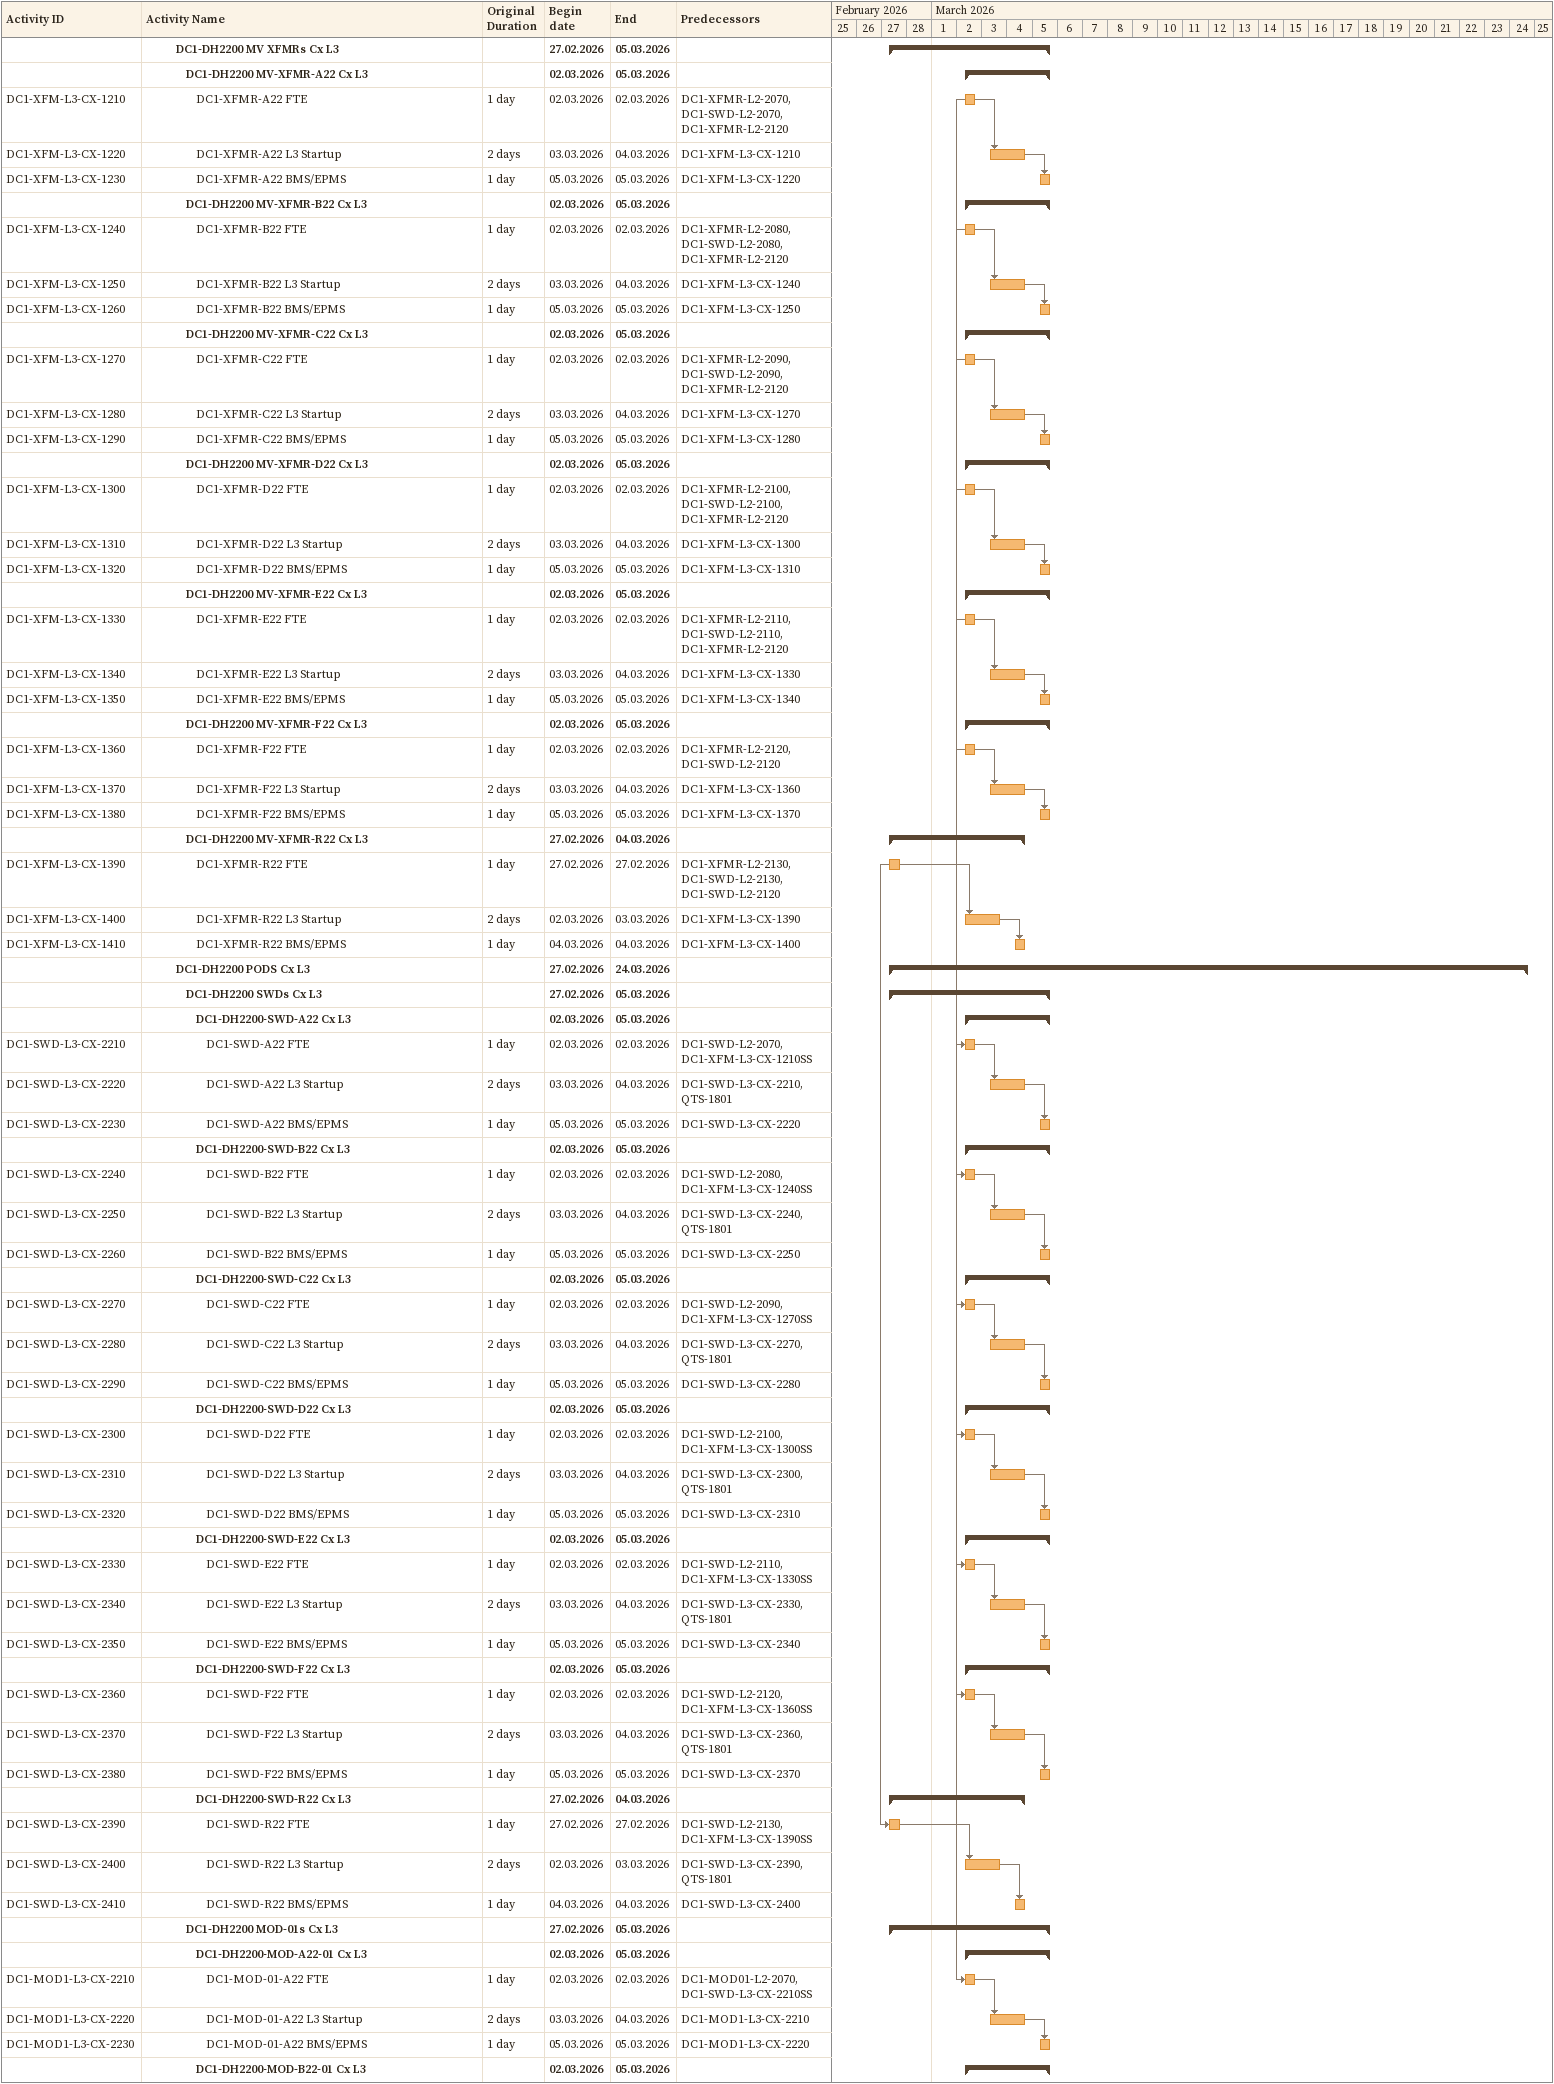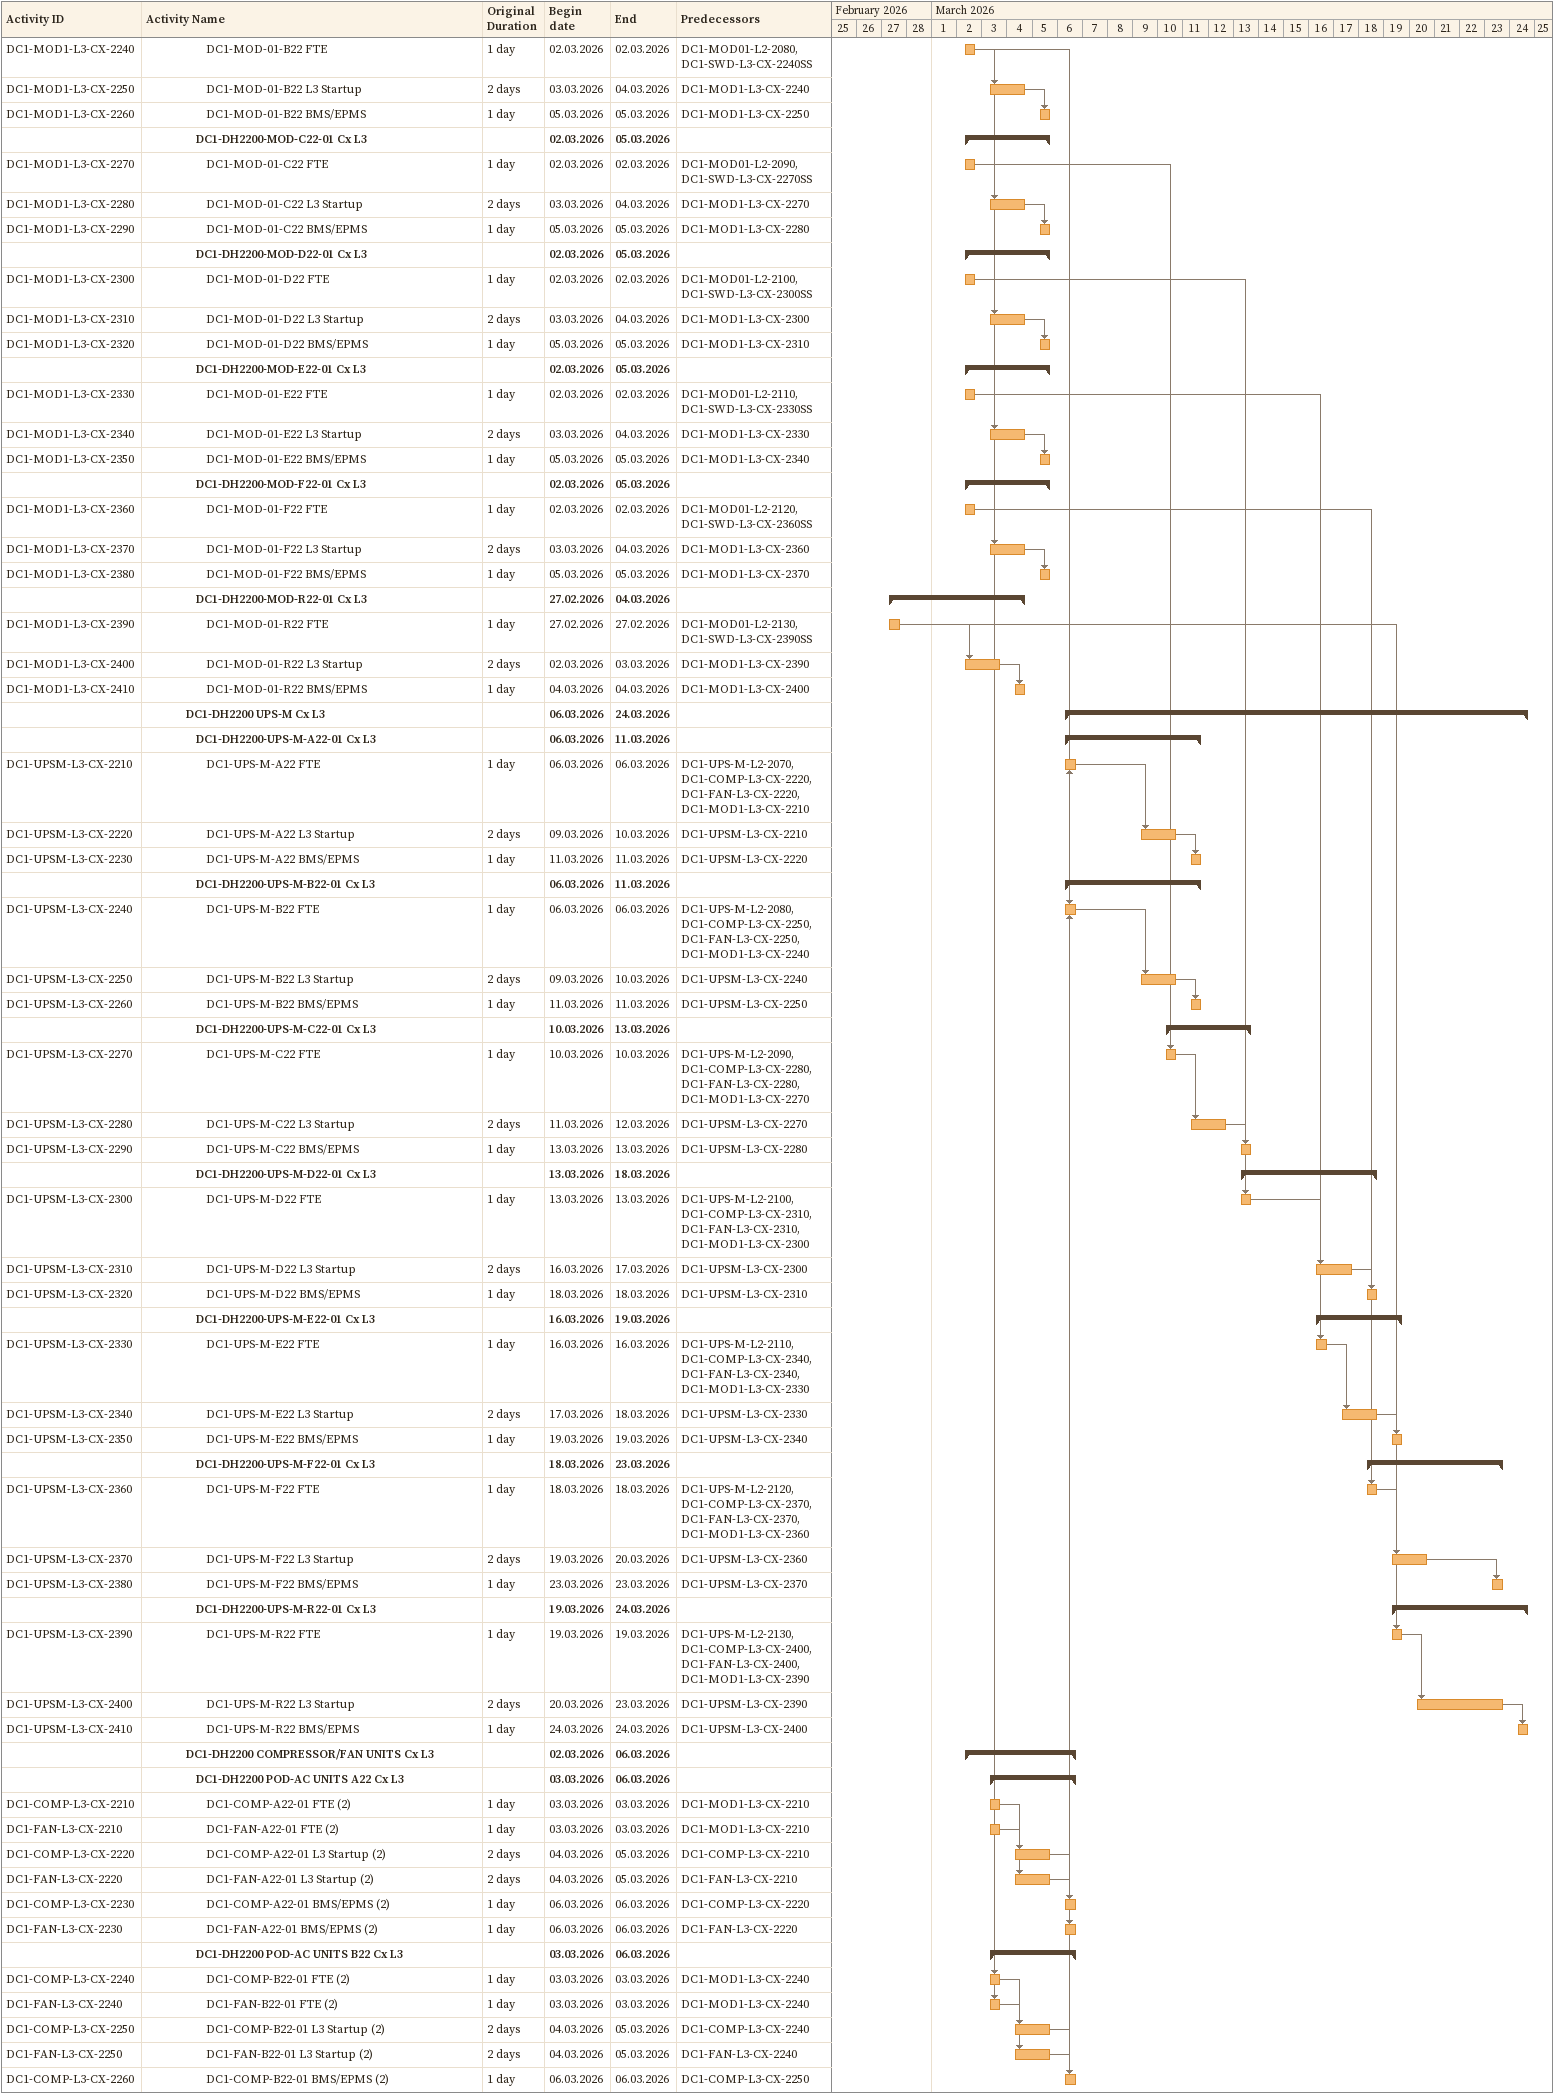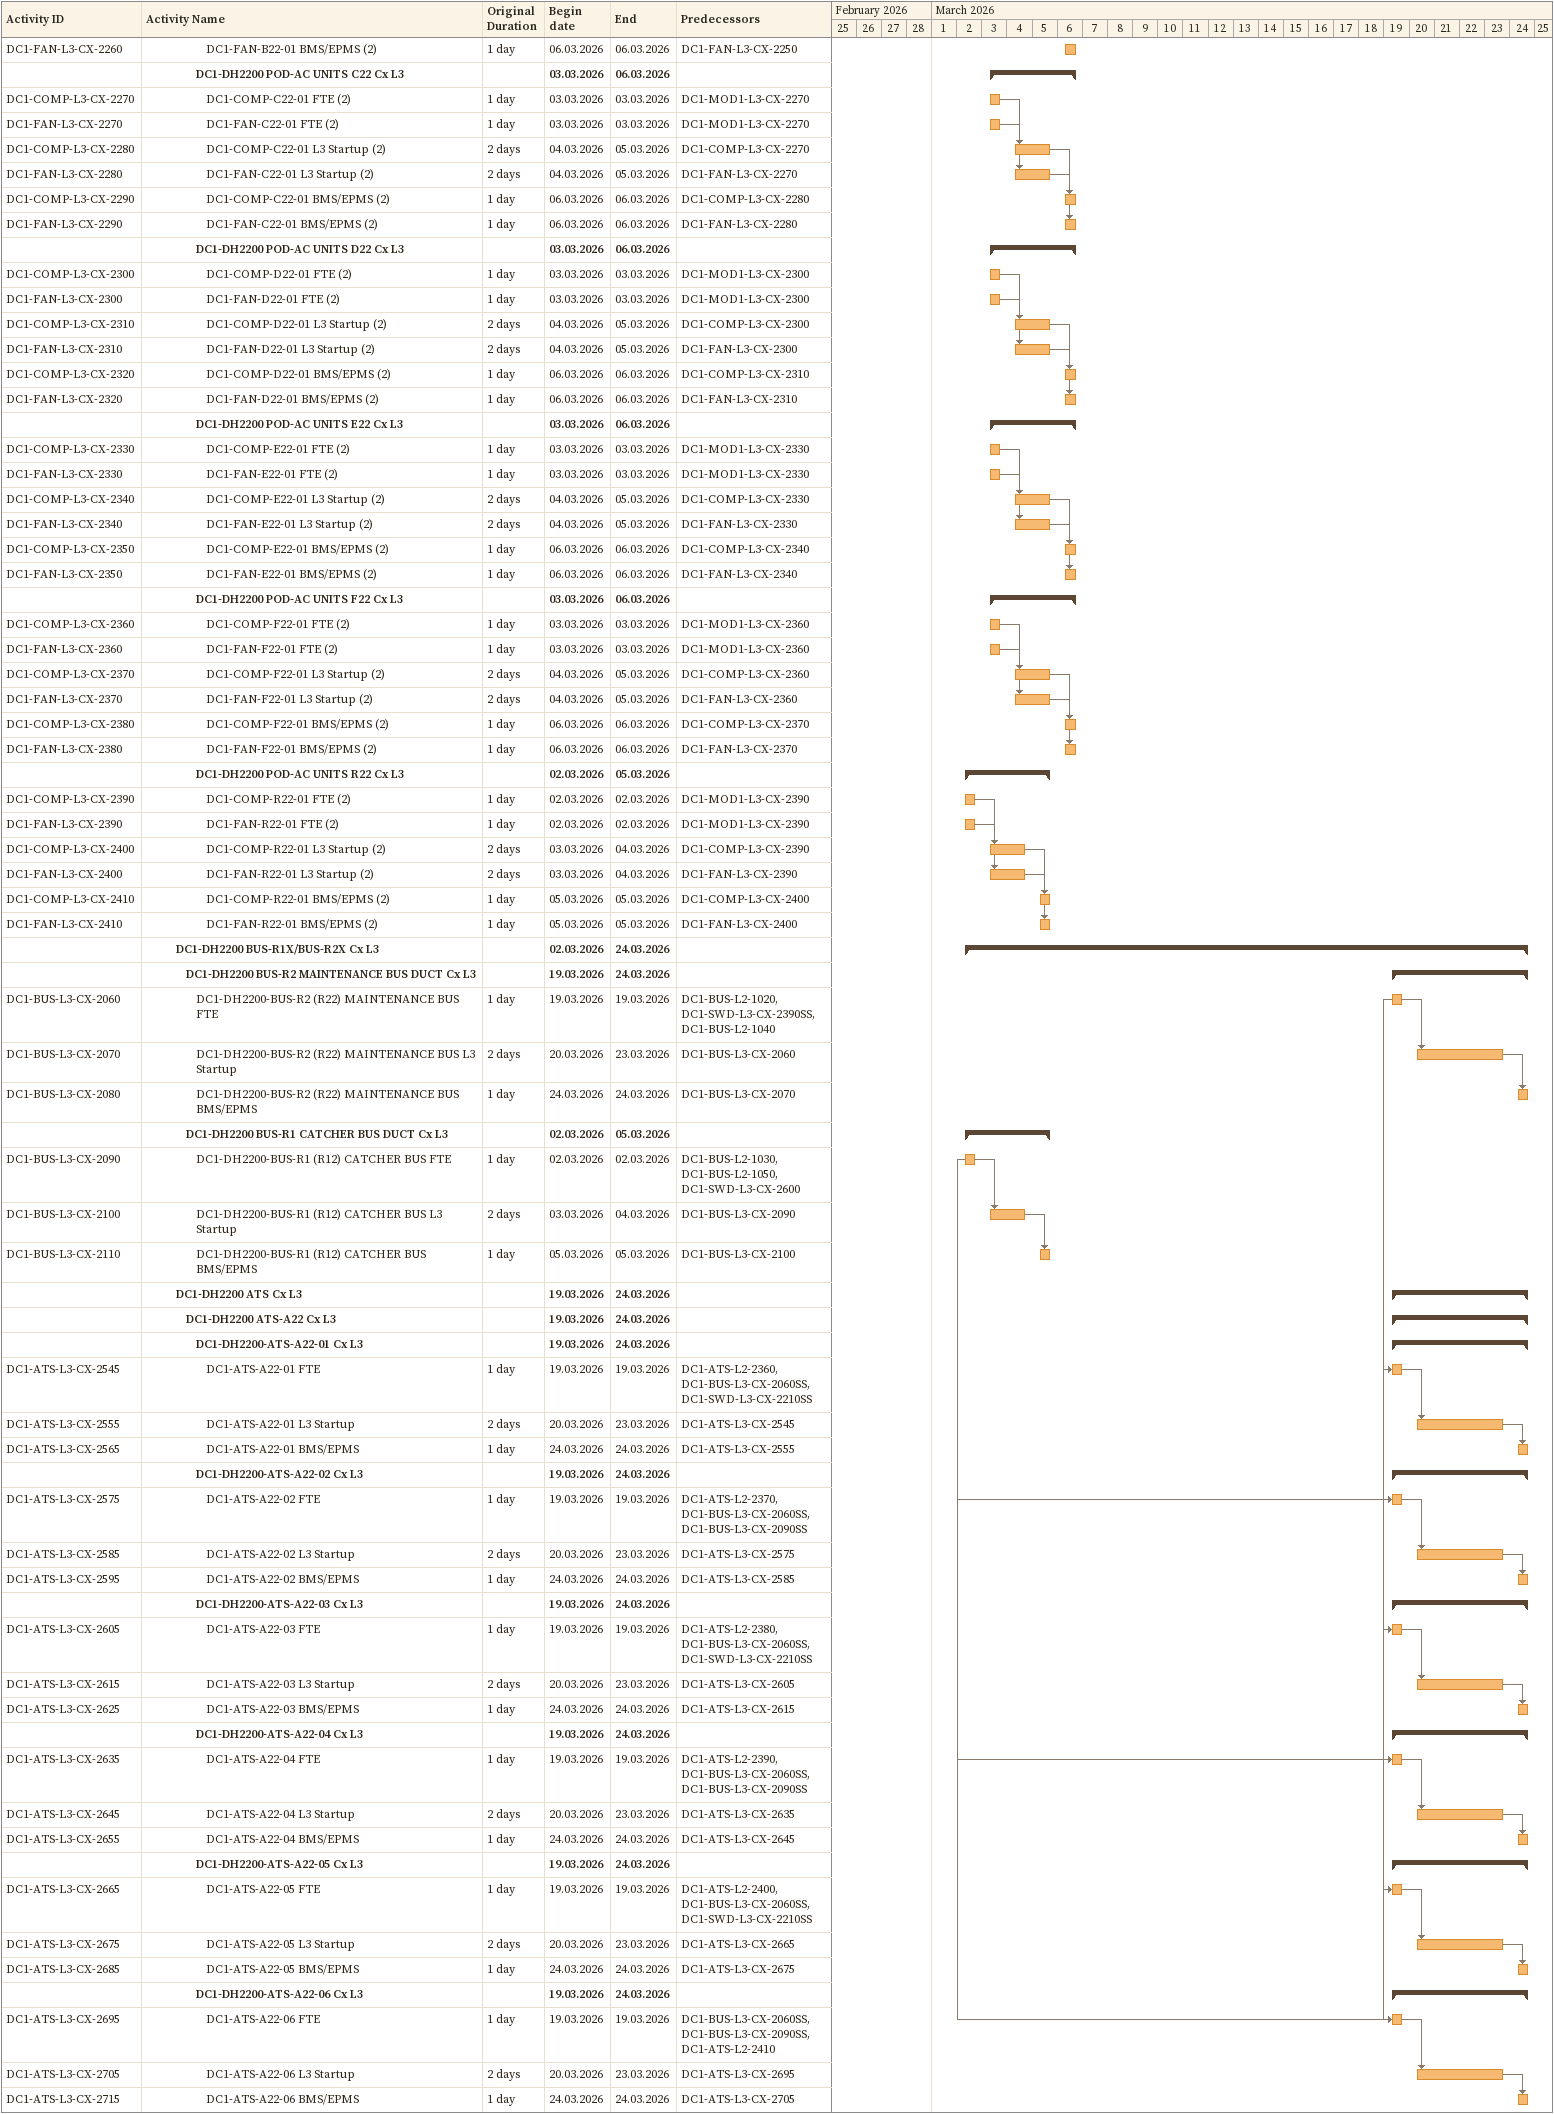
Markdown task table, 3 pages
| ID | Level | Task | Original duration | Start | Finish | Predecessors |
|---|---|---|---|---|---|---|
|  | 4 | **DC1-DH2200 MV XFMRs Cx L3** |  | 2026-02-27 | 2026-03-05 |  |
|  | 5 | **DC1-DH2200 MV-XFMR-A22 Cx L3** |  | 2026-03-02 | 2026-03-05 |  |
| DC1-XFM-L3-CX-1210 | 6 | DC1-XFMR-A22 FTE | 1d | 2026-03-02 | 2026-03-02 | DC1-XFMR-L2-2070, DC1-SWD-L2-2070, DC1-XFMR-L2-2120 |
| DC1-XFM-L3-CX-1220 | 6 | DC1-XFMR-A22 L3 Startup | 2d | 2026-03-03 | 2026-03-04 | DC1-XFM-L3-CX-1210 |
| DC1-XFM-L3-CX-1230 | 6 | DC1-XFMR-A22 BMS/EPMS | 1d | 2026-03-05 | 2026-03-05 | DC1-XFM-L3-CX-1220 |
|  | 5 | **DC1-DH2200 MV-XFMR-B22 Cx L3** |  | 2026-03-02 | 2026-03-05 |  |
| DC1-XFM-L3-CX-1240 | 6 | DC1-XFMR-B22 FTE | 1d | 2026-03-02 | 2026-03-02 | DC1-XFMR-L2-2080, DC1-SWD-L2-2080, DC1-XFMR-L2-2120 |
| DC1-XFM-L3-CX-1250 | 6 | DC1-XFMR-B22 L3 Startup | 2d | 2026-03-03 | 2026-03-04 | DC1-XFM-L3-CX-1240 |
| DC1-XFM-L3-CX-1260 | 6 | DC1-XFMR-B22 BMS/EPMS | 1d | 2026-03-05 | 2026-03-05 | DC1-XFM-L3-CX-1250 |
|  | 5 | **DC1-DH2200 MV-XFMR-C22 Cx L3** |  | 2026-03-02 | 2026-03-05 |  |
| DC1-XFM-L3-CX-1270 | 6 | DC1-XFMR-C22 FTE | 1d | 2026-03-02 | 2026-03-02 | DC1-XFMR-L2-2090, DC1-SWD-L2-2090, DC1-XFMR-L2-2120 |
| DC1-XFM-L3-CX-1280 | 6 | DC1-XFMR-C22 L3 Startup | 2d | 2026-03-03 | 2026-03-04 | DC1-XFM-L3-CX-1270 |
| DC1-XFM-L3-CX-1290 | 6 | DC1-XFMR-C22 BMS/EPMS | 1d | 2026-03-05 | 2026-03-05 | DC1-XFM-L3-CX-1280 |
|  | 5 | **DC1-DH2200 MV-XFMR-D22 Cx L3** |  | 2026-03-02 | 2026-03-05 |  |
| DC1-XFM-L3-CX-1300 | 6 | DC1-XFMR-D22 FTE | 1d | 2026-03-02 | 2026-03-02 | DC1-XFMR-L2-2100, DC1-SWD-L2-2100, DC1-XFMR-L2-2120 |
| DC1-XFM-L3-CX-1310 | 6 | DC1-XFMR-D22 L3 Startup | 2d | 2026-03-03 | 2026-03-04 | DC1-XFM-L3-CX-1300 |
| DC1-XFM-L3-CX-1320 | 6 | DC1-XFMR-D22 BMS/EPMS | 1d | 2026-03-05 | 2026-03-05 | DC1-XFM-L3-CX-1310 |
|  | 5 | **DC1-DH2200 MV-XFMR-E22 Cx L3** |  | 2026-03-02 | 2026-03-05 |  |
| DC1-XFM-L3-CX-1330 | 6 | DC1-XFMR-E22 FTE | 1d | 2026-03-02 | 2026-03-02 | DC1-XFMR-L2-2110, DC1-SWD-L2-2110, DC1-XFMR-L2-2120 |
| DC1-XFM-L3-CX-1340 | 6 | DC1-XFMR-E22 L3 Startup | 2d | 2026-03-03 | 2026-03-04 | DC1-XFM-L3-CX-1330 |
| DC1-XFM-L3-CX-1350 | 6 | DC1-XFMR-E22 BMS/EPMS | 1d | 2026-03-05 | 2026-03-05 | DC1-XFM-L3-CX-1340 |
|  | 5 | **DC1-DH2200 MV-XFMR-F22 Cx L3** |  | 2026-03-02 | 2026-03-05 |  |
| DC1-XFM-L3-CX-1360 | 6 | DC1-XFMR-F22 FTE | 1d | 2026-03-02 | 2026-03-02 | DC1-XFMR-L2-2120, DC1-SWD-L2-2120 |
| DC1-XFM-L3-CX-1370 | 6 | DC1-XFMR-F22 L3 Startup | 2d | 2026-03-03 | 2026-03-04 | DC1-XFM-L3-CX-1360 |
| DC1-XFM-L3-CX-1380 | 6 | DC1-XFMR-F22 BMS/EPMS | 1d | 2026-03-05 | 2026-03-05 | DC1-XFM-L3-CX-1370 |
|  | 5 | **DC1-DH2200 MV-XFMR-R22 Cx L3** |  | 2026-02-27 | 2026-03-04 |  |
| DC1-XFM-L3-CX-1390 | 6 | DC1-XFMR-R22 FTE | 1d | 2026-02-27 | 2026-02-27 | DC1-XFMR-L2-2130, DC1-SWD-L2-2130, DC1-SWD-L2-2120 |
| DC1-XFM-L3-CX-1400 | 6 | DC1-XFMR-R22 L3 Startup | 2d | 2026-03-02 | 2026-03-03 | DC1-XFM-L3-CX-1390 |
| DC1-XFM-L3-CX-1410 | 6 | DC1-XFMR-R22 BMS/EPMS | 1d | 2026-03-04 | 2026-03-04 | DC1-XFM-L3-CX-1400 |
|  | 4 | **DC1-DH2200 PODS Cx L3** |  | 2026-02-27 | 2026-03-24 |  |
|  | 5 | **DC1-DH2200 SWDs Cx L3** |  | 2026-02-27 | 2026-03-05 |  |
|  | 6 | **DC1-DH2200-SWD-A22 Cx L3** |  | 2026-03-02 | 2026-03-05 |  |
| DC1-SWD-L3-CX-2210 | 7 | DC1-SWD-A22 FTE | 1d | 2026-03-02 | 2026-03-02 | DC1-SWD-L2-2070, DC1-XFM-L3-CX-1210SS |
| DC1-SWD-L3-CX-2220 | 7 | DC1-SWD-A22 L3 Startup | 2d | 2026-03-03 | 2026-03-04 | DC1-SWD-L3-CX-2210, QTS-1801 |
| DC1-SWD-L3-CX-2230 | 7 | DC1-SWD-A22 BMS/EPMS | 1d | 2026-03-05 | 2026-03-05 | DC1-SWD-L3-CX-2220 |
|  | 6 | **DC1-DH2200-SWD-B22 Cx L3** |  | 2026-03-02 | 2026-03-05 |  |
| DC1-SWD-L3-CX-2240 | 7 | DC1-SWD-B22 FTE | 1d | 2026-03-02 | 2026-03-02 | DC1-SWD-L2-2080, DC1-XFM-L3-CX-1240SS |
| DC1-SWD-L3-CX-2250 | 7 | DC1-SWD-B22 L3 Startup | 2d | 2026-03-03 | 2026-03-04 | DC1-SWD-L3-CX-2240, QTS-1801 |
| DC1-SWD-L3-CX-2260 | 7 | DC1-SWD-B22 BMS/EPMS | 1d | 2026-03-05 | 2026-03-05 | DC1-SWD-L3-CX-2250 |
|  | 6 | **DC1-DH2200-SWD-C22 Cx L3** |  | 2026-03-02 | 2026-03-05 |  |
| DC1-SWD-L3-CX-2270 | 7 | DC1-SWD-C22 FTE | 1d | 2026-03-02 | 2026-03-02 | DC1-SWD-L2-2090, DC1-XFM-L3-CX-1270SS |
| DC1-SWD-L3-CX-2280 | 7 | DC1-SWD-C22 L3 Startup | 2d | 2026-03-03 | 2026-03-04 | DC1-SWD-L3-CX-2270, QTS-1801 |
| DC1-SWD-L3-CX-2290 | 7 | DC1-SWD-C22 BMS/EPMS | 1d | 2026-03-05 | 2026-03-05 | DC1-SWD-L3-CX-2280 |
|  | 6 | **DC1-DH2200-SWD-D22 Cx L3** |  | 2026-03-02 | 2026-03-05 |  |
| DC1-SWD-L3-CX-2300 | 7 | DC1-SWD-D22 FTE | 1d | 2026-03-02 | 2026-03-02 | DC1-SWD-L2-2100, DC1-XFM-L3-CX-1300SS |
| DC1-SWD-L3-CX-2310 | 7 | DC1-SWD-D22 L3 Startup | 2d | 2026-03-03 | 2026-03-04 | DC1-SWD-L3-CX-2300, QTS-1801 |
| DC1-SWD-L3-CX-2320 | 7 | DC1-SWD-D22 BMS/EPMS | 1d | 2026-03-05 | 2026-03-05 | DC1-SWD-L3-CX-2310 |
|  | 6 | **DC1-DH2200-SWD-E22 Cx L3** |  | 2026-03-02 | 2026-03-05 |  |
| DC1-SWD-L3-CX-2330 | 7 | DC1-SWD-E22 FTE | 1d | 2026-03-02 | 2026-03-02 | DC1-SWD-L2-2110, DC1-XFM-L3-CX-1330SS |
| DC1-SWD-L3-CX-2340 | 7 | DC1-SWD-E22 L3 Startup | 2d | 2026-03-03 | 2026-03-04 | DC1-SWD-L3-CX-2330, QTS-1801 |
| DC1-SWD-L3-CX-2350 | 7 | DC1-SWD-E22 BMS/EPMS | 1d | 2026-03-05 | 2026-03-05 | DC1-SWD-L3-CX-2340 |
|  | 6 | **DC1-DH2200-SWD-F22 Cx L3** |  | 2026-03-02 | 2026-03-05 |  |
| DC1-SWD-L3-CX-2360 | 7 | DC1-SWD-F22 FTE | 1d | 2026-03-02 | 2026-03-02 | DC1-SWD-L2-2120, DC1-XFM-L3-CX-1360SS |
| DC1-SWD-L3-CX-2370 | 7 | DC1-SWD-F22 L3 Startup | 2d | 2026-03-03 | 2026-03-04 | DC1-SWD-L3-CX-2360, QTS-1801 |
| DC1-SWD-L3-CX-2380 | 7 | DC1-SWD-F22 BMS/EPMS | 1d | 2026-03-05 | 2026-03-05 | DC1-SWD-L3-CX-2370 |
|  | 6 | **DC1-DH2200-SWD-R22 Cx L3** |  | 2026-02-27 | 2026-03-04 |  |
| DC1-SWD-L3-CX-2390 | 7 | DC1-SWD-R22 FTE | 1d | 2026-02-27 | 2026-02-27 | DC1-SWD-L2-2130, DC1-XFM-L3-CX-1390SS |
| DC1-SWD-L3-CX-2400 | 7 | DC1-SWD-R22 L3 Startup | 2d | 2026-03-02 | 2026-03-03 | DC1-SWD-L3-CX-2390, QTS-1801 |
| DC1-SWD-L3-CX-2410 | 7 | DC1-SWD-R22 BMS/EPMS | 1d | 2026-03-04 | 2026-03-04 | DC1-SWD-L3-CX-2400 |
|  | 5 | **DC1-DH2200 MOD-01s Cx L3** |  | 2026-02-27 | 2026-03-05 |  |
|  | 6 | **DC1-DH2200-MOD-A22-01 Cx L3** |  | 2026-03-02 | 2026-03-05 |  |
| DC1-MOD1-L3-CX-2210 | 7 | DC1-MOD-01-A22 FTE | 1d | 2026-03-02 | 2026-03-02 | DC1-MOD01-L2-2070, DC1-SWD-L3-CX-2210SS |
| DC1-MOD1-L3-CX-2220 | 7 | DC1-MOD-01-A22 L3 Startup | 2d | 2026-03-03 | 2026-03-04 | DC1-MOD1-L3-CX-2210 |
| DC1-MOD1-L3-CX-2230 | 7 | DC1-MOD-01-A22 BMS/EPMS | 1d | 2026-03-05 | 2026-03-05 | DC1-MOD1-L3-CX-2220 |
|  | 6 | **DC1-DH2200-MOD-B22-01 Cx L3** |  | 2026-03-02 | 2026-03-05 |  |
| DC1-MOD1-L3-CX-2240 | 7 | DC1-MOD-01-B22 FTE | 1d | 2026-03-02 | 2026-03-02 | DC1-MOD01-L2-2080, DC1-SWD-L3-CX-2240SS |
| DC1-MOD1-L3-CX-2250 | 7 | DC1-MOD-01-B22 L3 Startup | 2d | 2026-03-03 | 2026-03-04 | DC1-MOD1-L3-CX-2240 |
| DC1-MOD1-L3-CX-2260 | 7 | DC1-MOD-01-B22 BMS/EPMS | 1d | 2026-03-05 | 2026-03-05 | DC1-MOD1-L3-CX-2250 |
|  | 6 | **DC1-DH2200-MOD-C22-01 Cx L3** |  | 2026-03-02 | 2026-03-05 |  |
| DC1-MOD1-L3-CX-2270 | 7 | DC1-MOD-01-C22 FTE | 1d | 2026-03-02 | 2026-03-02 | DC1-MOD01-L2-2090, DC1-SWD-L3-CX-2270SS |
| DC1-MOD1-L3-CX-2280 | 7 | DC1-MOD-01-C22 L3 Startup | 2d | 2026-03-03 | 2026-03-04 | DC1-MOD1-L3-CX-2270 |
| DC1-MOD1-L3-CX-2290 | 7 | DC1-MOD-01-C22 BMS/EPMS | 1d | 2026-03-05 | 2026-03-05 | DC1-MOD1-L3-CX-2280 |
|  | 6 | **DC1-DH2200-MOD-D22-01 Cx L3** |  | 2026-03-02 | 2026-03-05 |  |
| DC1-MOD1-L3-CX-2300 | 7 | DC1-MOD-01-D22 FTE | 1d | 2026-03-02 | 2026-03-02 | DC1-MOD01-L2-2100, DC1-SWD-L3-CX-2300SS |
| DC1-MOD1-L3-CX-2310 | 7 | DC1-MOD-01-D22 L3 Startup | 2d | 2026-03-03 | 2026-03-04 | DC1-MOD1-L3-CX-2300 |
| DC1-MOD1-L3-CX-2320 | 7 | DC1-MOD-01-D22 BMS/EPMS | 1d | 2026-03-05 | 2026-03-05 | DC1-MOD1-L3-CX-2310 |
|  | 6 | **DC1-DH2200-MOD-E22-01 Cx L3** |  | 2026-03-02 | 2026-03-05 |  |
| DC1-MOD1-L3-CX-2330 | 7 | DC1-MOD-01-E22 FTE | 1d | 2026-03-02 | 2026-03-02 | DC1-MOD01-L2-2110, DC1-SWD-L3-CX-2330SS |
| DC1-MOD1-L3-CX-2340 | 7 | DC1-MOD-01-E22 L3 Startup | 2d | 2026-03-03 | 2026-03-04 | DC1-MOD1-L3-CX-2330 |
| DC1-MOD1-L3-CX-2350 | 7 | DC1-MOD-01-E22 BMS/EPMS | 1d | 2026-03-05 | 2026-03-05 | DC1-MOD1-L3-CX-2340 |
|  | 6 | **DC1-DH2200-MOD-F22-01 Cx L3** |  | 2026-03-02 | 2026-03-05 |  |
| DC1-MOD1-L3-CX-2360 | 7 | DC1-MOD-01-F22 FTE | 1d | 2026-03-02 | 2026-03-02 | DC1-MOD01-L2-2120, DC1-SWD-L3-CX-2360SS |
| DC1-MOD1-L3-CX-2370 | 7 | DC1-MOD-01-F22 L3 Startup | 2d | 2026-03-03 | 2026-03-04 | DC1-MOD1-L3-CX-2360 |
| DC1-MOD1-L3-CX-2380 | 7 | DC1-MOD-01-F22 BMS/EPMS | 1d | 2026-03-05 | 2026-03-05 | DC1-MOD1-L3-CX-2370 |
|  | 6 | **DC1-DH2200-MOD-R22-01 Cx L3** |  | 2026-02-27 | 2026-03-04 |  |
| DC1-MOD1-L3-CX-2390 | 7 | DC1-MOD-01-R22 FTE | 1d | 2026-02-27 | 2026-02-27 | DC1-MOD01-L2-2130, DC1-SWD-L3-CX-2390SS |
| DC1-MOD1-L3-CX-2400 | 7 | DC1-MOD-01-R22 L3 Startup | 2d | 2026-03-02 | 2026-03-03 | DC1-MOD1-L3-CX-2390 |
| DC1-MOD1-L3-CX-2410 | 7 | DC1-MOD-01-R22 BMS/EPMS | 1d | 2026-03-04 | 2026-03-04 | DC1-MOD1-L3-CX-2400 |
|  | 5 | **DC1-DH2200 UPS-M Cx L3** |  | 2026-03-06 | 2026-03-24 |  |
|  | 6 | **DC1-DH2200-UPS-M-A22-01 Cx L3** |  | 2026-03-06 | 2026-03-11 |  |
| DC1-UPSM-L3-CX-2210 | 7 | DC1-UPS-M-A22 FTE | 1d | 2026-03-06 | 2026-03-06 | DC1-UPS-M-L2-2070, DC1-COMP-L3-CX-2220, DC1-FAN-L3-CX-2220, DC1-MOD1-L3-CX-2210 |
| DC1-UPSM-L3-CX-2220 | 7 | DC1-UPS-M-A22 L3 Startup | 2d | 2026-03-09 | 2026-03-10 | DC1-UPSM-L3-CX-2210 |
| DC1-UPSM-L3-CX-2230 | 7 | DC1-UPS-M-A22 BMS/EPMS | 1d | 2026-03-11 | 2026-03-11 | DC1-UPSM-L3-CX-2220 |
|  | 6 | **DC1-DH2200-UPS-M-B22-01 Cx L3** |  | 2026-03-06 | 2026-03-11 |  |
| DC1-UPSM-L3-CX-2240 | 7 | DC1-UPS-M-B22 FTE | 1d | 2026-03-06 | 2026-03-06 | DC1-UPS-M-L2-2080, DC1-COMP-L3-CX-2250, DC1-FAN-L3-CX-2250, DC1-MOD1-L3-CX-2240 |
| DC1-UPSM-L3-CX-2250 | 7 | DC1-UPS-M-B22 L3 Startup | 2d | 2026-03-09 | 2026-03-10 | DC1-UPSM-L3-CX-2240 |
| DC1-UPSM-L3-CX-2260 | 7 | DC1-UPS-M-B22 BMS/EPMS | 1d | 2026-03-11 | 2026-03-11 | DC1-UPSM-L3-CX-2250 |
|  | 6 | **DC1-DH2200-UPS-M-C22-01 Cx L3** |  | 2026-03-10 | 2026-03-13 |  |
| DC1-UPSM-L3-CX-2270 | 7 | DC1-UPS-M-C22 FTE | 1d | 2026-03-10 | 2026-03-10 | DC1-UPS-M-L2-2090, DC1-COMP-L3-CX-2280, DC1-FAN-L3-CX-2280, DC1-MOD1-L3-CX-2270 |
| DC1-UPSM-L3-CX-2280 | 7 | DC1-UPS-M-C22 L3 Startup | 2d | 2026-03-11 | 2026-03-12 | DC1-UPSM-L3-CX-2270 |
| DC1-UPSM-L3-CX-2290 | 7 | DC1-UPS-M-C22 BMS/EPMS | 1d | 2026-03-13 | 2026-03-13 | DC1-UPSM-L3-CX-2280 |
|  | 6 | **DC1-DH2200-UPS-M-D22-01 Cx L3** |  | 2026-03-13 | 2026-03-18 |  |
| DC1-UPSM-L3-CX-2300 | 7 | DC1-UPS-M-D22 FTE | 1d | 2026-03-13 | 2026-03-13 | DC1-UPS-M-L2-2100, DC1-COMP-L3-CX-2310, DC1-FAN-L3-CX-2310, DC1-MOD1-L3-CX-2300 |
| DC1-UPSM-L3-CX-2310 | 7 | DC1-UPS-M-D22 L3 Startup | 2d | 2026-03-16 | 2026-03-17 | DC1-UPSM-L3-CX-2300 |
| DC1-UPSM-L3-CX-2320 | 7 | DC1-UPS-M-D22 BMS/EPMS | 1d | 2026-03-18 | 2026-03-18 | DC1-UPSM-L3-CX-2310 |
|  | 6 | **DC1-DH2200-UPS-M-E22-01 Cx L3** |  | 2026-03-16 | 2026-03-19 |  |
| DC1-UPSM-L3-CX-2330 | 7 | DC1-UPS-M-E22 FTE | 1d | 2026-03-16 | 2026-03-16 | DC1-UPS-M-L2-2110, DC1-COMP-L3-CX-2340, DC1-FAN-L3-CX-2340, DC1-MOD1-L3-CX-2330 |
| DC1-UPSM-L3-CX-2340 | 7 | DC1-UPS-M-E22 L3 Startup | 2d | 2026-03-17 | 2026-03-18 | DC1-UPSM-L3-CX-2330 |
| DC1-UPSM-L3-CX-2350 | 7 | DC1-UPS-M-E22 BMS/EPMS | 1d | 2026-03-19 | 2026-03-19 | DC1-UPSM-L3-CX-2340 |
|  | 6 | **DC1-DH2200-UPS-M-F22-01 Cx L3** |  | 2026-03-18 | 2026-03-23 |  |
| DC1-UPSM-L3-CX-2360 | 7 | DC1-UPS-M-F22 FTE | 1d | 2026-03-18 | 2026-03-18 | DC1-UPS-M-L2-2120, DC1-COMP-L3-CX-2370, DC1-FAN-L3-CX-2370, DC1-MOD1-L3-CX-2360 |
| DC1-UPSM-L3-CX-2370 | 7 | DC1-UPS-M-F22 L3 Startup | 2d | 2026-03-19 | 2026-03-20 | DC1-UPSM-L3-CX-2360 |
| DC1-UPSM-L3-CX-2380 | 7 | DC1-UPS-M-F22 BMS/EPMS | 1d | 2026-03-23 | 2026-03-23 | DC1-UPSM-L3-CX-2370 |
|  | 6 | **DC1-DH2200-UPS-M-R22-01 Cx L3** |  | 2026-03-19 | 2026-03-24 |  |
| DC1-UPSM-L3-CX-2390 | 7 | DC1-UPS-M-R22 FTE | 1d | 2026-03-19 | 2026-03-19 | DC1-UPS-M-L2-2130, DC1-COMP-L3-CX-2400, DC1-FAN-L3-CX-2400, DC1-MOD1-L3-CX-2390 |
| DC1-UPSM-L3-CX-2400 | 7 | DC1-UPS-M-R22 L3 Startup | 2d | 2026-03-20 | 2026-03-23 | DC1-UPSM-L3-CX-2390 |
| DC1-UPSM-L3-CX-2410 | 7 | DC1-UPS-M-R22 BMS/EPMS | 1d | 2026-03-24 | 2026-03-24 | DC1-UPSM-L3-CX-2400 |
|  | 5 | **DC1-DH2200 COMPRESSOR/FAN UNITS Cx L3** |  | 2026-03-02 | 2026-03-06 |  |
|  | 6 | **DC1-DH2200 POD-AC UNITS A22 Cx L3** |  | 2026-03-03 | 2026-03-06 |  |
| DC1-COMP-L3-CX-2210 | 7 | DC1-COMP-A22-01 FTE (2) | 1d | 2026-03-03 | 2026-03-03 | DC1-MOD1-L3-CX-2210 |
| DC1-FAN-L3-CX-2210 | 7 | DC1-FAN-A22-01 FTE (2) | 1d | 2026-03-03 | 2026-03-03 | DC1-MOD1-L3-CX-2210 |
| DC1-COMP-L3-CX-2220 | 7 | DC1-COMP-A22-01 L3 Startup (2) | 2d | 2026-03-04 | 2026-03-05 | DC1-COMP-L3-CX-2210 |
| DC1-FAN-L3-CX-2220 | 7 | DC1-FAN-A22-01 L3 Startup (2) | 2d | 2026-03-04 | 2026-03-05 | DC1-FAN-L3-CX-2210 |
| DC1-COMP-L3-CX-2230 | 7 | DC1-COMP-A22-01 BMS/EPMS (2) | 1d | 2026-03-06 | 2026-03-06 | DC1-COMP-L3-CX-2220 |
| DC1-FAN-L3-CX-2230 | 7 | DC1-FAN-A22-01 BMS/EPMS (2) | 1d | 2026-03-06 | 2026-03-06 | DC1-FAN-L3-CX-2220 |
|  | 6 | **DC1-DH2200 POD-AC UNITS B22 Cx L3** |  | 2026-03-03 | 2026-03-06 |  |
| DC1-COMP-L3-CX-2240 | 7 | DC1-COMP-B22-01 FTE (2) | 1d | 2026-03-03 | 2026-03-03 | DC1-MOD1-L3-CX-2240 |
| DC1-FAN-L3-CX-2240 | 7 | DC1-FAN-B22-01 FTE (2) | 1d | 2026-03-03 | 2026-03-03 | DC1-MOD1-L3-CX-2240 |
| DC1-COMP-L3-CX-2250 | 7 | DC1-COMP-B22-01 L3 Startup (2) | 2d | 2026-03-04 | 2026-03-05 | DC1-COMP-L3-CX-2240 |
| DC1-FAN-L3-CX-2250 | 7 | DC1-FAN-B22-01 L3 Startup (2) | 2d | 2026-03-04 | 2026-03-05 | DC1-FAN-L3-CX-2240 |
| DC1-COMP-L3-CX-2260 | 7 | DC1-COMP-B22-01 BMS/EPMS (2) | 1d | 2026-03-06 | 2026-03-06 | DC1-COMP-L3-CX-2250 |
| DC1-FAN-L3-CX-2260 | 7 | DC1-FAN-B22-01 BMS/EPMS (2) | 1d | 2026-03-06 | 2026-03-06 | DC1-FAN-L3-CX-2250 |
|  | 6 | **DC1-DH2200 POD-AC UNITS C22 Cx L3** |  | 2026-03-03 | 2026-03-06 |  |
| DC1-COMP-L3-CX-2270 | 7 | DC1-COMP-C22-01 FTE (2) | 1d | 2026-03-03 | 2026-03-03 | DC1-MOD1-L3-CX-2270 |
| DC1-FAN-L3-CX-2270 | 7 | DC1-FAN-C22-01 FTE (2) | 1d | 2026-03-03 | 2026-03-03 | DC1-MOD1-L3-CX-2270 |
| DC1-COMP-L3-CX-2280 | 7 | DC1-COMP-C22-01 L3 Startup (2) | 2d | 2026-03-04 | 2026-03-05 | DC1-COMP-L3-CX-2270 |
| DC1-FAN-L3-CX-2280 | 7 | DC1-FAN-C22-01 L3 Startup (2) | 2d | 2026-03-04 | 2026-03-05 | DC1-FAN-L3-CX-2270 |
| DC1-COMP-L3-CX-2290 | 7 | DC1-COMP-C22-01 BMS/EPMS (2) | 1d | 2026-03-06 | 2026-03-06 | DC1-COMP-L3-CX-2280 |
| DC1-FAN-L3-CX-2290 | 7 | DC1-FAN-C22-01 BMS/EPMS (2) | 1d | 2026-03-06 | 2026-03-06 | DC1-FAN-L3-CX-2280 |
|  | 6 | **DC1-DH2200 POD-AC UNITS D22 Cx L3** |  | 2026-03-03 | 2026-03-06 |  |
| DC1-COMP-L3-CX-2300 | 7 | DC1-COMP-D22-01 FTE (2) | 1d | 2026-03-03 | 2026-03-03 | DC1-MOD1-L3-CX-2300 |
| DC1-FAN-L3-CX-2300 | 7 | DC1-FAN-D22-01 FTE (2) | 1d | 2026-03-03 | 2026-03-03 | DC1-MOD1-L3-CX-2300 |
| DC1-COMP-L3-CX-2310 | 7 | DC1-COMP-D22-01 L3 Startup (2) | 2d | 2026-03-04 | 2026-03-05 | DC1-COMP-L3-CX-2300 |
| DC1-FAN-L3-CX-2310 | 7 | DC1-FAN-D22-01 L3 Startup (2) | 2d | 2026-03-04 | 2026-03-05 | DC1-FAN-L3-CX-2300 |
| DC1-COMP-L3-CX-2320 | 7 | DC1-COMP-D22-01 BMS/EPMS (2) | 1d | 2026-03-06 | 2026-03-06 | DC1-COMP-L3-CX-2310 |
| DC1-FAN-L3-CX-2320 | 7 | DC1-FAN-D22-01 BMS/EPMS (2) | 1d | 2026-03-06 | 2026-03-06 | DC1-FAN-L3-CX-2310 |
|  | 6 | **DC1-DH2200 POD-AC UNITS E22 Cx L3** |  | 2026-03-03 | 2026-03-06 |  |
| DC1-COMP-L3-CX-2330 | 7 | DC1-COMP-E22-01 FTE (2) | 1d | 2026-03-03 | 2026-03-03 | DC1-MOD1-L3-CX-2330 |
| DC1-FAN-L3-CX-2330 | 7 | DC1-FAN-E22-01 FTE (2) | 1d | 2026-03-03 | 2026-03-03 | DC1-MOD1-L3-CX-2330 |
| DC1-COMP-L3-CX-2340 | 7 | DC1-COMP-E22-01 L3 Startup (2) | 2d | 2026-03-04 | 2026-03-05 | DC1-COMP-L3-CX-2330 |
| DC1-FAN-L3-CX-2340 | 7 | DC1-FAN-E22-01 L3 Startup (2) | 2d | 2026-03-04 | 2026-03-05 | DC1-FAN-L3-CX-2330 |
| DC1-COMP-L3-CX-2350 | 7 | DC1-COMP-E22-01 BMS/EPMS (2) | 1d | 2026-03-06 | 2026-03-06 | DC1-COMP-L3-CX-2340 |
| DC1-FAN-L3-CX-2350 | 7 | DC1-FAN-E22-01 BMS/EPMS (2) | 1d | 2026-03-06 | 2026-03-06 | DC1-FAN-L3-CX-2340 |
|  | 6 | **DC1-DH2200 POD-AC UNITS F22 Cx L3** |  | 2026-03-03 | 2026-03-06 |  |
| DC1-COMP-L3-CX-2360 | 7 | DC1-COMP-F22-01 FTE (2) | 1d | 2026-03-03 | 2026-03-03 | DC1-MOD1-L3-CX-2360 |
| DC1-FAN-L3-CX-2360 | 7 | DC1-FAN-F22-01 FTE (2) | 1d | 2026-03-03 | 2026-03-03 | DC1-MOD1-L3-CX-2360 |
| DC1-COMP-L3-CX-2370 | 7 | DC1-COMP-F22-01 L3 Startup (2) | 2d | 2026-03-04 | 2026-03-05 | DC1-COMP-L3-CX-2360 |
| DC1-FAN-L3-CX-2370 | 7 | DC1-FAN-F22-01 L3 Startup (2) | 2d | 2026-03-04 | 2026-03-05 | DC1-FAN-L3-CX-2360 |
| DC1-COMP-L3-CX-2380 | 7 | DC1-COMP-F22-01 BMS/EPMS (2) | 1d | 2026-03-06 | 2026-03-06 | DC1-COMP-L3-CX-2370 |
| DC1-FAN-L3-CX-2380 | 7 | DC1-FAN-F22-01 BMS/EPMS (2) | 1d | 2026-03-06 | 2026-03-06 | DC1-FAN-L3-CX-2370 |
|  | 6 | **DC1-DH2200 POD-AC UNITS R22 Cx L3** |  | 2026-03-02 | 2026-03-05 |  |
| DC1-COMP-L3-CX-2390 | 7 | DC1-COMP-R22-01 FTE (2) | 1d | 2026-03-02 | 2026-03-02 | DC1-MOD1-L3-CX-2390 |
| DC1-FAN-L3-CX-2390 | 7 | DC1-FAN-R22-01 FTE (2) | 1d | 2026-03-02 | 2026-03-02 | DC1-MOD1-L3-CX-2390 |
| DC1-COMP-L3-CX-2400 | 7 | DC1-COMP-R22-01 L3 Startup (2) | 2d | 2026-03-03 | 2026-03-04 | DC1-COMP-L3-CX-2390 |
| DC1-FAN-L3-CX-2400 | 7 | DC1-FAN-R22-01 L3 Startup (2) | 2d | 2026-03-03 | 2026-03-04 | DC1-FAN-L3-CX-2390 |
| DC1-COMP-L3-CX-2410 | 7 | DC1-COMP-R22-01 BMS/EPMS (2) | 1d | 2026-03-05 | 2026-03-05 | DC1-COMP-L3-CX-2400 |
| DC1-FAN-L3-CX-2410 | 7 | DC1-FAN-R22-01 BMS/EPMS (2) | 1d | 2026-03-05 | 2026-03-05 | DC1-FAN-L3-CX-2400 |
|  | 4 | **DC1-DH2200 BUS-R1X/BUS-R2X Cx L3** |  | 2026-03-02 | 2026-03-24 |  |
|  | 5 | **DC1-DH2200 BUS-R2 MAINTENANCE BUS DUCT Cx L3** |  | 2026-03-19 | 2026-03-24 |  |
| DC1-BUS-L3-CX-2060 | 6 | DC1-DH2200-BUS-R2 (R22) MAINTENANCE BUS FTE | 1d | 2026-03-19 | 2026-03-19 | DC1-BUS-L2-1020, DC1-SWD-L3-CX-2390SS, DC1-BUS-L2-1040 |
| DC1-BUS-L3-CX-2070 | 6 | DC1-DH2200-BUS-R2 (R22) MAINTENANCE BUS L3 Startup | 2d | 2026-03-20 | 2026-03-23 | DC1-BUS-L3-CX-2060 |
| DC1-BUS-L3-CX-2080 | 6 | DC1-DH2200-BUS-R2 (R22) MAINTENANCE BUS BMS/EPMS | 1d | 2026-03-24 | 2026-03-24 | DC1-BUS-L3-CX-2070 |
|  | 5 | **DC1-DH2200 BUS-R1 CATCHER BUS DUCT Cx L3** |  | 2026-03-02 | 2026-03-05 |  |
| DC1-BUS-L3-CX-2090 | 6 | DC1-DH2200-BUS-R1 (R12) CATCHER BUS FTE | 1d | 2026-03-02 | 2026-03-02 | DC1-BUS-L2-1030, DC1-BUS-L2-1050, DC1-SWD-L3-CX-2600 |
| DC1-BUS-L3-CX-2100 | 6 | DC1-DH2200-BUS-R1 (R12) CATCHER BUS L3 Startup | 2d | 2026-03-03 | 2026-03-04 | DC1-BUS-L3-CX-2090 |
| DC1-BUS-L3-CX-2110 | 6 | DC1-DH2200-BUS-R1 (R12) CATCHER BUS BMS/EPMS | 1d | 2026-03-05 | 2026-03-05 | DC1-BUS-L3-CX-2100 |
|  | 4 | **DC1-DH2200 ATS Cx L3** |  | 2026-03-19 | 2026-03-24 |  |
|  | 5 | **DC1-DH2200 ATS-A22 Cx L3** |  | 2026-03-19 | 2026-03-24 |  |
|  | 6 | **DC1-DH2200-ATS-A22-01 Cx L3** |  | 2026-03-19 | 2026-03-24 |  |
| DC1-ATS-L3-CX-2545 | 7 | DC1-ATS-A22-01 FTE | 1d | 2026-03-19 | 2026-03-19 | DC1-ATS-L2-2360, DC1-BUS-L3-CX-2060SS, DC1-SWD-L3-CX-2210SS |
| DC1-ATS-L3-CX-2555 | 7 | DC1-ATS-A22-01 L3 Startup | 2d | 2026-03-20 | 2026-03-23 | DC1-ATS-L3-CX-2545 |
| DC1-ATS-L3-CX-2565 | 7 | DC1-ATS-A22-01 BMS/EPMS | 1d | 2026-03-24 | 2026-03-24 | DC1-ATS-L3-CX-2555 |
|  | 6 | **DC1-DH2200-ATS-A22-02 Cx L3** |  | 2026-03-19 | 2026-03-24 |  |
| DC1-ATS-L3-CX-2575 | 7 | DC1-ATS-A22-02 FTE | 1d | 2026-03-19 | 2026-03-19 | DC1-ATS-L2-2370, DC1-BUS-L3-CX-2060SS, DC1-BUS-L3-CX-2090SS |
| DC1-ATS-L3-CX-2585 | 7 | DC1-ATS-A22-02 L3 Startup | 2d | 2026-03-20 | 2026-03-23 | DC1-ATS-L3-CX-2575 |
| DC1-ATS-L3-CX-2595 | 7 | DC1-ATS-A22-02 BMS/EPMS | 1d | 2026-03-24 | 2026-03-24 | DC1-ATS-L3-CX-2585 |
|  | 6 | **DC1-DH2200-ATS-A22-03 Cx L3** |  | 2026-03-19 | 2026-03-24 |  |
| DC1-ATS-L3-CX-2605 | 7 | DC1-ATS-A22-03 FTE | 1d | 2026-03-19 | 2026-03-19 | DC1-ATS-L2-2380, DC1-BUS-L3-CX-2060SS, DC1-SWD-L3-CX-2210SS |
| DC1-ATS-L3-CX-2615 | 7 | DC1-ATS-A22-03 L3 Startup | 2d | 2026-03-20 | 2026-03-23 | DC1-ATS-L3-CX-2605 |
| DC1-ATS-L3-CX-2625 | 7 | DC1-ATS-A22-03 BMS/EPMS | 1d | 2026-03-24 | 2026-03-24 | DC1-ATS-L3-CX-2615 |
|  | 6 | **DC1-DH2200-ATS-A22-04 Cx L3** |  | 2026-03-19 | 2026-03-24 |  |
| DC1-ATS-L3-CX-2635 | 7 | DC1-ATS-A22-04 FTE | 1d | 2026-03-19 | 2026-03-19 | DC1-ATS-L2-2390, DC1-BUS-L3-CX-2060SS, DC1-BUS-L3-CX-2090SS |
| DC1-ATS-L3-CX-2645 | 7 | DC1-ATS-A22-04 L3 Startup | 2d | 2026-03-20 | 2026-03-23 | DC1-ATS-L3-CX-2635 |
| DC1-ATS-L3-CX-2655 | 7 | DC1-ATS-A22-04 BMS/EPMS | 1d | 2026-03-24 | 2026-03-24 | DC1-ATS-L3-CX-2645 |
|  | 6 | **DC1-DH2200-ATS-A22-05 Cx L3** |  | 2026-03-19 | 2026-03-24 |  |
| DC1-ATS-L3-CX-2665 | 7 | DC1-ATS-A22-05 FTE | 1d | 2026-03-19 | 2026-03-19 | DC1-ATS-L2-2400, DC1-BUS-L3-CX-2060SS, DC1-SWD-L3-CX-2210SS |
| DC1-ATS-L3-CX-2675 | 7 | DC1-ATS-A22-05 L3 Startup | 2d | 2026-03-20 | 2026-03-23 | DC1-ATS-L3-CX-2665 |
| DC1-ATS-L3-CX-2685 | 7 | DC1-ATS-A22-05 BMS/EPMS | 1d | 2026-03-24 | 2026-03-24 | DC1-ATS-L3-CX-2675 |
|  | 6 | **DC1-DH2200-ATS-A22-06 Cx L3** |  | 2026-03-19 | 2026-03-24 |  |
| DC1-ATS-L3-CX-2695 | 7 | DC1-ATS-A22-06 FTE | 1d | 2026-03-19 | 2026-03-19 | DC1-BUS-L3-CX-2060SS, DC1-BUS-L3-CX-2090SS, DC1-ATS-L2-2410 |
| DC1-ATS-L3-CX-2705 | 7 | DC1-ATS-A22-06 L3 Startup | 2d | 2026-03-20 | 2026-03-23 | DC1-ATS-L3-CX-2695 |
| DC1-ATS-L3-CX-2715 | 7 | DC1-ATS-A22-06 BMS/EPMS | 1d | 2026-03-24 | 2026-03-24 | DC1-ATS-L3-CX-2705 |
